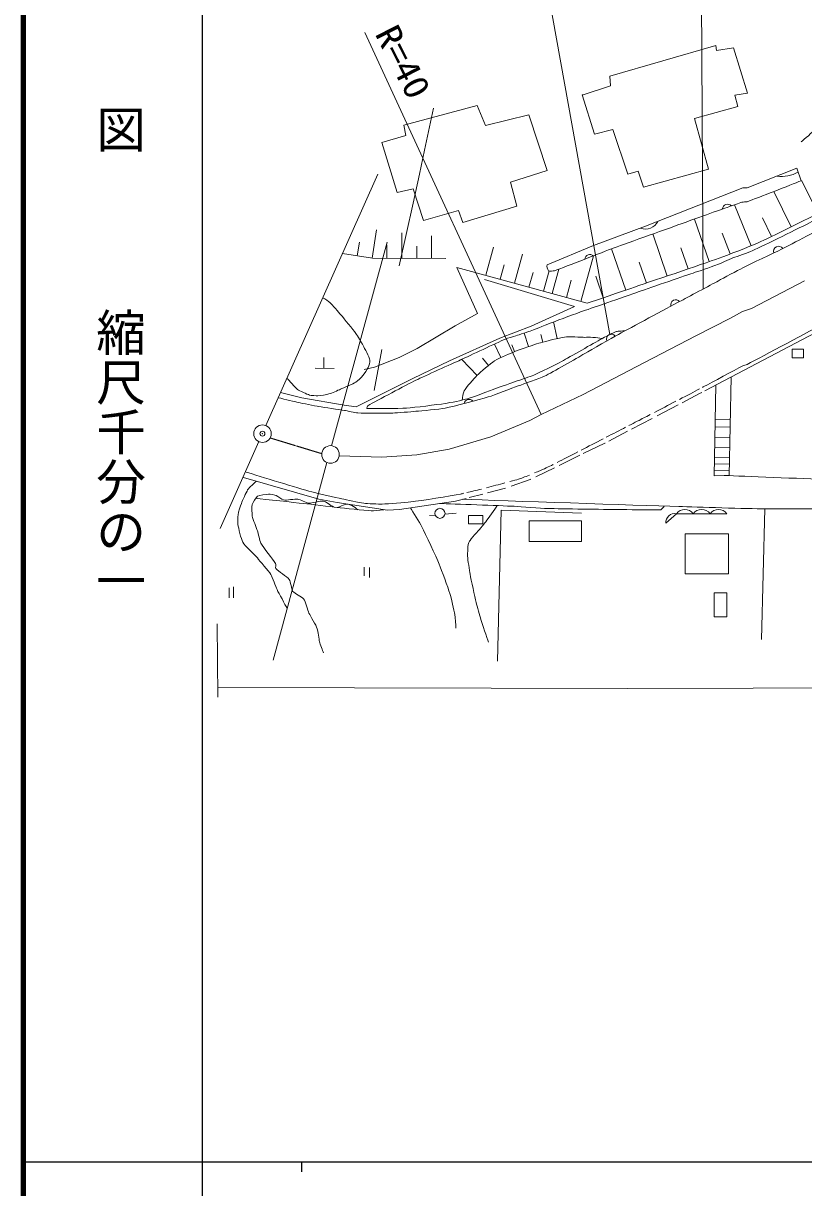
# Model space of a CAD drawing. Units: millimetres, scale not verified. Extents: x 40000 to 680000, y 20000 to 380000.
# Drawn here: x 40000 to 118554, y 202409 to 319619 of the extents above; entities that cross this region are included whole.
import ezdxf
from ezdxf.enums import TextEntityAlignment as Align

# ---------------------------------------------------------------- set-up
doc = ezdxf.new("R2010")
doc.units = ezdxf.units.MM
doc.header["$LTSCALE"] = 1000
doc.header["$PDMODE"] = 32
doc.header["$PDSIZE"] = 500
doc.linetypes.add('CHAIN', pattern=[18.5, 12, -1.5, 3.5, -1.5])
for name, color, linetype, lineweight in [('M-BGD', 7, 'Continuous', 13), ('M-BMK', 2, 'CHAIN', 13), ('M-TTL', 2, 'Continuous', 140), ('M-TTL-BAND', 7, 'Continuous', 25), ('M-WORK', 1, 'Continuous', 13)]:
    doc.layers.add(name, color=color, linetype=linetype, lineweight=lineweight)
doc.styles.add('@ＭＳ ゴシック', font='')
doc.styles.add('ＭＳ ゴシック', font='')
doc.styles.get('@ＭＳ ゴシック').set_extended_font_data('@MS Gothic')
doc.styles.get('ＭＳ ゴシック').set_extended_font_data('MS Gothic')

msp = doc.modelspace()

# ---------------------------------------------------------------- linework, layer by layer
at = {"layer": 'M-BGD'}
for centre in [(64075, 278314), (70924, 276219)]:
    msp.add_circle(centre, 886, dxfattribs=at)
msp.add_point((64075, 278314), dxfattribs=at)
at = {"layer": 'M-BMK'}
msp.add_lwpolyline([(71801, 276092), (76103, 275942), (79624, 276187), (82881, 276745), (87060, 278007), (90973, 279626), (92113, 280234), (96347, 282259), (101673, 285027), (107712, 288144), (111174, 289945), (112390, 290619), (113292, 290904), (118622, 293680)], dxfattribs=at)
msp.add_open_spline([(64855, 277877), (65890, 277562), (68997, 276617), (70033, 276302)], degree=3, dxfattribs=at)
at = {"layer": 'M-TTL'}
msp.add_line((40000, 380000), (40000, 20000), dxfattribs=at)
at = {"layer": 'M-TTL-BAND'}
for p, q in [((58000, 370000), (58000, 20000)), ((40000, 205000), (579000, 205000)), ((68000, 205000), (68000, 204000))]:
    msp.add_line(p, q, dxfattribs=at)
at = {"layer": 'M-WORK'}
for p, q in [((91032, 332644), (99036, 288288)), ((108264, 322239), (108447, 292883)), ((92113, 280234), (74395, 318702)), ((64420, 279131), (75687, 304427)), ((119994, 300471), (118325, 303781)), ((117308, 299135), (115557, 302688)), ((113276, 297231), (111586, 301357)), ((109033, 295625), (107545, 299912)), ((115304, 298157), (114390, 300053)), ((75100, 295983), (75556, 298814)), ((78099, 295966), (78106, 298540)), ((81099, 295957), (81105, 298219)), ((104798, 294176), (103358, 298414)), ((111165, 296400), (110362, 298501)), ((71025, 277100), (76610, 297602)), ((73619, 296221), (73840, 297598)), ((76599, 295970), (76603, 297330)), ((79599, 295961), (79602, 297171)), ((86545, 294252), (87326, 297088)), ((100639, 292762), (99217, 296918)), ((106916, 294898), (106188, 297030)), ((89437, 293455), (90244, 296386)), ((96116, 291615), (97382, 296211)), ((102718, 293470), (102005, 295570)), ((87991, 293853), (88388, 295295)), ((90902, 293051), (91313, 294541)), ((92368, 292648), (92931, 294692)), ((93224, 292412), (93903, 294876)), ((94670, 292014), (95156, 293778)), ((98384, 291990), (97643, 294157)), ((93753, 287887), (93373, 289558)), ((90867, 287073), (90411, 288436)), ((88080, 285969), (87435, 287335)), ((89453, 286572), (89177, 287255)), ((92298, 287522), (92091, 288282)), ((75302, 282650), (76086, 286773)), ((69364, 284894), (71298, 284880)), ((70246, 285979), (70239, 284888)), ((85691, 284180), (84126, 285792)), ((86819, 285168), (86224, 285895)), ((111264, 284026), (111062, 274092)), ((111062, 274092), (111264, 284026)), ((103798, 280112), (105922, 281224)), ((101210, 278756), (103301, 279851)), ((111160, 278960), (109635, 278991)), ((111176, 279729), (109649, 279760)), ((98938, 277567), (100823, 278553)), ((111139, 277896), (109615, 277927)), ((59809, 268780), (63699, 277512)), ((111118, 276881), (109596, 276912)), ((93936, 275117), (96019, 276131)), ((111097, 275873), (109577, 275904)), ((65141, 255500), (70565, 275409)), ((91592, 273976), (93463, 274887)), ((109554, 274620), (111072, 274589)), ((109565, 275264), (111085, 275233)), ((110562, 274102), (111062, 274092)), ((84864, 271878), (86266, 272236)), ((80894, 270063), (81464, 270116)), ((82442, 270208), (83579, 270314)), ((114308, 257584), (114651, 270741)), ((74319, 264877), (74319, 264002)), ((74842, 264830), (74835, 263819)), ((60718, 262805), (60718, 261788)), ((61147, 262885), (61147, 261801)), ((59519, 259159), (59575, 251774))]:
    msp.add_line(p, q, dxfattribs=at)
for points in [[(96358, 312430), (99093, 313313), (99055, 314282), (109702, 317375), (109787, 316890), (111487, 317137), (112905, 312597), (111622, 312388), (111910, 311232), (107563, 310035), (108957, 304926), (102438, 303112), (101895, 304736), (100840, 304441), (99334, 308931), (97482, 308454), (96261, 312402)], [(76081, 307623), (78501, 308314), (78288, 309365), (85690, 311331), (86511, 309316), (90878, 310392), (92747, 304797), (89030, 303610), (89682, 301218), (84228, 299563), (83811, 300780), (80290, 299776), (79233, 302959), (77638, 302589)], [(117393, 286808), (117393, 285945), (118536, 285945), (118536, 286808)], [(84801, 270066), (84801, 269242), (86269, 269242), (86269, 270066)], [(90914, 269522), (90914, 267461), (96195, 267461), (96195, 269522)], [(106615, 268229), (106615, 264204), (110985, 264204), (110985, 268229)], [(109539, 262280), (109539, 259877), (110831, 259877), (110831, 262280)]]:
    msp.add_lwpolyline(points, close=True, dxfattribs=at)
for points in [[(77842, 295219), (79237, 301505), (79895, 304428), (80397, 306864), (81281, 311078)], [(92724, 295294), (97398, 297257), (102614, 299187), (112433, 303061), (112867, 303040), (117853, 305035), (118305, 303774)], [(72138, 296460), (75154, 295974), (82528, 295953)], [(74311, 284755), (75343, 285002), (77826, 285993), (79643, 286879), (83464, 289175), (85723, 290409), (83652, 295048), (96765, 291437)], [(65895, 282444), (68042, 281930), (72289, 281167), (73517, 281024), (79203, 283848), (82891, 285655), (87952, 287921), (91112, 289133), (95481, 291108), (86420, 293841)], [(108601, 282628), (117092, 287099), (121052, 289161), (122342, 289692), (122536, 289770)], [(109714, 283214), (109543, 274075), (111062, 274092)], [(106315, 281430), (108077, 282352), (108302, 282471)], [(96365, 276299), (98529, 277352), (98565, 277371)], [(62149, 273896), (69733, 271708), (71595, 271393), (76645, 270604), (77874, 270661), (83498, 271530), (84562, 271801)], [(89098, 273024), (91017, 273696), (91073, 273723)], [(86717, 272351), (88414, 272785), (88545, 272830)], [(87746, 255400), (88088, 270601), (96187, 270293)], [(104681, 269291), (105740, 270254), (110816, 270251)], [(59567, 252748), (100845, 252666), (226872, 252996)]]:
    msp.add_lwpolyline(points, dxfattribs=at)
msp.add_circle((81941, 270290), 508, dxfattribs=at)
for centre, radius, start, end in [((116353, 307497), 3291, 261.57836, 299.89534), ((110902, 300866), 542, 45.04056, 174.13175), ((102649, 300262), 1351, 247.76376, 334.62665), ((116022, 296677), 500, 32.06268, 200.11813), ((97039, 295813), 526, 49.23595, 173.22015), ((105669, 291296), 500, 38.9359, 197.32116), ((99197, 287822), 500, 38.26493, 200.93397), ((84866, 281265), 500, 38.24442, 171.10898), ((105572, 269376), 894, 79.18013, 185.44033), ((106585, 269619), 1058, 36.83176, 143.09197), ((108278, 269618), 1058, 36.83176, 143.09197), ((109970, 269617), 1058, 36.83176, 143.09197)]:
    msp.add_arc(centre, radius, start, end, dxfattribs=at)
for points, knots in [([(118289, 307672), (118994, 308251), (121018, 310093), (121661, 310741), (122120, 311203), (123380, 312702), (123785, 313213), (123976, 313453), (124528, 314204), (124633, 314493), (124728, 314755), (124763, 315601), (124754, 315879), (124746, 316164), (124606, 317007), (124546, 317285), (124442, 317765), (124100, 319199), (123938, 319662), (123835, 319955), (123439, 320877), (123149, 320988), (122489, 321109), (120595, 321070), (119899, 321144), (119431, 321184), (118498, 321189), (118154, 321164)], [0, 0, 0, 0, 1, 1, 1, 2, 2, 2, 3, 3, 3, 4, 4, 4, 5, 5, 5, 6, 6, 6, 7, 7, 7, 8, 8, 8, 9, 9, 9, 9]), ([(74568, 280839), (74550, 280897), (74626, 281093), (74679, 281123), (75628, 281669), (78535, 283198), (79516, 283683), (80405, 284123), (83123, 285330), (84024, 285744), (84927, 286160), (87621, 287435), (88532, 287832), (88734, 287920), (89373, 288096), (89582, 288165), (89902, 288269), (90862, 288580), (91178, 288696), (91593, 288849), (92824, 289351), (93239, 289507), (93867, 289745), (95758, 290438), (96390, 290664), (96822, 290819), (98125, 291258), (98557, 291409), (99178, 291625), (101035, 292284), (101656, 292499), (102809, 292899), (106272, 294084), (107426, 294480), (107884, 294637), (109262, 295092), (109713, 295265), (110063, 295398), (111081, 295872), (111429, 296010), (111813, 296162), (112994, 296542), (113370, 296714), (114586, 297272), (118184, 299054), (119380, 299653), (120202, 300065), (122647, 301343), (123462, 301767), (123950, 302021), (125389, 302832), (125896, 303044), (126804, 303423), (129583, 304428), (130523, 304719), (131422, 304998), (134162, 305697), (135084, 305889), (135821, 306043), (138058, 306372), (138807, 306448), (139727, 306540), (142497, 306697), (143421, 306727), (144152, 306750), (146346, 306697), (147077, 306714), (148038, 306735), (150917, 306888), (151877, 306913), (152667, 306933), (155037, 306931), (155827, 306940), (156553, 306947), (158731, 306971), (159457, 306993), (160178, 307014), (162339, 307130), (163060, 307152), (164538, 307198), (168974, 307290), (170452, 307331), (170875, 307343), (172145, 307394), (172568, 307416)], [0, 0, 0, 0, 1, 1, 1, 2, 2, 2, 3, 3, 3, 4, 4, 4, 5, 5, 5, 6, 6, 6, 7, 7, 7, 8, 8, 8, 9, 9, 9, 10, 10, 10, 11, 11, 11, 12, 12, 12, 13, 13, 13, 14, 14, 14, 15, 15, 15, 16, 16, 16, 17, 17, 17, 18, 18, 18, 19, 19, 19, 20, 20, 20, 21, 21, 21, 22, 22, 22, 23, 23, 23, 24, 24, 24, 25, 25, 25, 26, 26, 26, 27, 27, 27, 28, 28, 28, 28]), ([(96765, 291437), (97642, 291737), (100275, 292637), (101153, 292937), (102931, 293546), (108275, 295347), (110044, 295981), (110835, 296264), (113188, 297171), (113954, 297518), (115249, 298105), (119071, 300001), (120339, 300646), (121267, 301118), (123979, 302685), (124933, 303103), (126052, 303594), (129523, 304784), (130680, 305177), (131200, 305354), (132776, 305835), (133311, 305956), (133910, 306092), (135735, 306359), (136341, 306460), (136895, 306552), (138554, 306870), (139114, 306925), (139928, 307005), (142381, 307107), (143198, 307134), (145473, 307210), (152298, 307389), (154574, 307444), (156866, 307500), (163744, 307639), (166037, 307691), (167309, 307719), (171214, 307934), (172397, 307844)], [0, 0, 0, 0, 1, 1, 1, 2, 2, 2, 3, 3, 3, 4, 4, 4, 5, 5, 5, 6, 6, 6, 7, 7, 7, 8, 8, 8, 9, 9, 9, 10, 10, 10, 11, 11, 11, 12, 12, 12, 13, 13, 13, 13]), ([(65667, 281931), (66317, 281773), (67389, 281516), (67664, 281456), (68082, 281366), (69337, 281107), (69758, 281034), (70269, 280946), (71809, 280736), (72320, 280653), (72593, 280608), (73402, 280408), (73677, 280393), (74377, 280354), (76480, 280364), (77181, 280384), (77645, 280397), (79034, 280515), (79497, 280559), (80090, 280615), (81873, 280768), (82458, 280883), (83337, 281057), (85939, 281743), (86797, 282003), (87414, 282191), (89217, 282897), (89822, 283121), (90347, 283316), (91945, 283849), (92448, 284094), (93286, 284501), (95697, 285914), (96507, 286372), (97189, 286757), (99221, 287933), (99907, 288309), (101129, 288979), (104815, 290945), (106043, 291602), (106827, 292022), (109181, 293273), (109966, 293692), (110456, 293953), (111919, 294753), (112416, 295002), (113188, 295390), (115538, 296486), (116310, 296873), (117331, 297386), (120359, 298994), (121382, 299504), (122444, 300035), (125637, 301619), (126732, 302077), (127408, 302359), (129509, 303005), (130216, 303194), (130889, 303373), (132936, 303783), (133620, 303912), (134596, 304095), (137530, 304610), (138513, 304749), (139534, 304894), (142605, 305257), (143633, 305334), (145064, 305443), (149366, 305627), (150800, 305680), (152012, 305725), (155650, 305803), (156863, 305826), (158246, 305853), (162394, 305914), (163777, 305933), (165136, 305951), (169213, 306001), (170572, 306013), (172051, 306025), (176487, 306085), (177965, 306052), (179894, 306010), (185678, 305750), (187605, 305640), (188910, 305566), (191771, 305562), (194121, 305135), (195468, 305006), (199512, 304614), (200843, 304374), (202603, 304058), (207835, 302850), (209555, 302364), (212201, 301617), (220045, 299059), (222661, 298213), (224945, 297474), (231772, 295182), (234054, 294437), (235885, 293839), (241396, 292103), (243224, 291496), (244818, 290967), (249569, 289285), (251164, 288761), (251834, 288540), (253869, 287960), (254549, 287771), (254814, 287698), (255615, 287464), (255891, 287453), (256903, 287412), (259942, 287468), (260954, 287515), (261435, 287537), (262879, 287686), (263347, 287800), (264252, 288021), (266911, 288886), (267792, 289187), (268418, 289400), (270279, 290088), (270879, 290364), (271116, 290474), (271753, 290937), (271952, 291105), (272372, 291459), (273643, 292617), (273966, 292967)], [0, 0, 0, 0, 1, 1, 1, 2, 2, 2, 3, 3, 3, 4, 4, 4, 5, 5, 5, 6, 6, 6, 7, 7, 7, 8, 8, 8, 9, 9, 9, 10, 10, 10, 11, 11, 11, 12, 12, 12, 13, 13, 13, 14, 14, 14, 15, 15, 15, 16, 16, 16, 17, 17, 17, 18, 18, 18, 19, 19, 19, 20, 20, 20, 21, 21, 21, 22, 22, 22, 23, 23, 23, 24, 24, 24, 25, 25, 25, 26, 26, 26, 27, 27, 27, 28, 28, 28, 29, 29, 29, 30, 30, 30, 31, 31, 31, 32, 32, 32, 33, 33, 33, 34, 34, 34, 35, 35, 35, 36, 36, 36, 37, 37, 37, 38, 38, 38, 39, 39, 39, 40, 40, 40, 41, 41, 41, 42, 42, 42, 43, 43, 43, 43]), ([(92724, 295294), (92677, 295185), (92778, 294791), (92872, 294717), (92965, 294644), (93351, 294678), (93462, 294717), (94678, 295140), (98268, 296569), (99475, 297015), (100881, 297535), (105118, 299042), (106529, 299548), (107428, 299870), (110123, 300838), (111023, 301157), (111286, 301250), (112071, 301535), (112340, 301609), (112440, 301636), (112760, 301626), (112858, 301662), (113956, 302061), (117225, 303328), (118305, 303774)], [0, 0, 0, 0, 1, 1, 1, 2, 2, 2, 3, 3, 3, 4, 4, 4, 5, 5, 5, 6, 6, 6, 7, 7, 7, 8, 8, 8, 8]), ([(108358, 282971), (108412, 282999), (108463, 283026), (108510, 283051), (109286, 283459), (111596, 284717), (112376, 285117), (112468, 285164), (112774, 285234), (112866, 285282), (114468, 286115), (119241, 288681), (120842, 289517), (121315, 289763), (122750, 290473), (123236, 290694), (123816, 290959), (125572, 291725), (126170, 291948), (126782, 292176), (128659, 292733), (129276, 292945), (129851, 293143), (131548, 293815), (132128, 293994), (132553, 294125), (133857, 294410), (134293, 294495), (134642, 294563), (135699, 294700), (136050, 294760), (136579, 294849), (138157, 295168), (138689, 295241), (139286, 295323), (141088, 295468), (141687, 295533), (141961, 295563), (142777, 295693), (143051, 295716), (143880, 295788), (146372, 295957), (147203, 296008), (148057, 296060), (150621, 296207), (151477, 296232), (152624, 296265), (156068, 296305), (157216, 296300), (158200, 296295), (161151, 296177), (162135, 296177), (165192, 296179), (174364, 296296), (177422, 296309), (179036, 296315), (183878, 296311), (185491, 296275), (186735, 296248), (190469, 296121), (191708, 295996), (192966, 295868), (196716, 295256), (197957, 295008), (203032, 294033), (205210, 293366), (207020, 292938), (207861, 292739), (210374, 292101), (211208, 291874), (213147, 291347), (218959, 289750), (220881, 289167), (222470, 288684), (227190, 287083), (228762, 286546), (230486, 285958), (235644, 284155), (237359, 283542)], [0, 0, 0, 0, 1, 1, 1, 2, 2, 2, 3, 3, 3, 4, 4, 4, 5, 5, 5, 6, 6, 6, 7, 7, 7, 8, 8, 8, 9, 9, 9, 10, 10, 10, 11, 11, 11, 12, 12, 12, 13, 13, 13, 14, 14, 14, 15, 15, 15, 16, 16, 16, 17, 17, 17, 18, 18, 18, 19, 19, 19, 20, 20, 20, 21, 21, 21, 22, 22, 22, 23, 23, 23, 24, 24, 24, 25, 25, 25, 26, 26, 26, 26]), ([(66553, 283921), (66720, 283658), (67359, 282961), (67607, 282772), (67819, 282610), (68558, 282281), (68813, 282202), (68975, 282152), (69489, 282126), (69659, 282135), (69883, 282147), (70554, 282245), (70770, 282306), (71009, 282375), (71692, 282681), (71919, 282781), (72234, 282921), (73187, 283328), (73482, 283507), (73646, 283605), (74062, 284007), (74185, 284152), (74313, 284303), (74644, 284799), (74727, 284979), (74789, 285115), (74932, 285564), (74897, 285710), (74821, 286031), (74348, 286909), (74195, 287201), (74064, 287449), (73647, 288181), (73482, 288407), (73201, 288794), (72281, 289895), (71972, 290259), (71753, 290518), (71086, 291288), (70842, 291523), (70734, 291626), (70364, 291887), (70225, 291941), (70203, 291949), (70172, 291956), (70135, 291963)], [0, 0, 0, 0, 1, 1, 1, 2, 2, 2, 3, 3, 3, 4, 4, 4, 5, 5, 5, 6, 6, 6, 7, 7, 7, 8, 8, 8, 9, 9, 9, 10, 10, 10, 11, 11, 11, 12, 12, 12, 13, 13, 13, 14, 14, 14, 15, 15, 15, 15]), ([(74568, 280839), (75367, 280809), (77766, 280841), (78564, 280892), (79348, 280943), (81688, 281229), (82465, 281347), (82918, 281415), (84265, 281692), (84704, 281822), (85282, 281993), (86974, 282641), (87541, 282845), (87978, 283002), (89289, 283469), (89726, 283624), (90056, 283741), (91058, 284062), (91378, 284203), (91952, 284456), (93636, 285295), (94188, 285591), (95006, 286029), (97413, 287424), (98225, 287870), (98481, 288011), (99264, 288407), (99530, 288529), (99593, 288558), (99794, 288617), (99863, 288624), (99992, 288638), (100318, 288653), (100547, 288657)], [0, 0, 0, 0, 1, 1, 1, 2, 2, 2, 3, 3, 3, 4, 4, 4, 5, 5, 5, 6, 6, 6, 7, 7, 7, 8, 8, 8, 9, 9, 9, 10, 10, 10, 11, 11, 11, 11]), ([(84186, 281692), (84181, 281944), (84277, 282453), (84367, 282609), (84570, 282959), (85374, 283880), (85668, 284157), (86002, 284472), (87043, 285387), (87431, 285633), (87970, 285966), (89118, 286429), (89543, 286608), (90868, 287081), (91577, 287326), (92073, 287460), (92586, 287598), (93963, 287970), (94490, 288031), (94883, 288077), (96139, 288021), (96534, 288007), (96903, 288037), (97753, 287992), (98243, 287881)], [0, 0, 0, 0, 1, 1, 1, 2, 2, 2, 3, 3, 3, 4, 4, 4, 5, 5, 5, 6, 6, 6, 7, 7, 7, 8, 8, 8, 8]), ([(111062, 274092), (113147, 273991), (119405, 273749), (121492, 273690), (126338, 273551), (140878, 273199), (145725, 273102), (149601, 273024), (161229, 272706), (165104, 272813), (167085, 272867), (172992, 273628), (174955, 273907), (177540, 274274), (185263, 275595), (187836, 276042), (190951, 276583), (200278, 278307), (203393, 278845), (204312, 279003), (207078, 279436), (208006, 279522), (211603, 279856), (222412, 280665), (226014, 280942), (228146, 281106), (234545, 281576), (236678, 281726)], [0, 0, 0, 0, 1, 1, 1, 2, 2, 2, 3, 3, 3, 4, 4, 4, 5, 5, 5, 6, 6, 6, 7, 7, 7, 8, 8, 8, 9, 9, 9, 9]), ([(100951, 279122), (101562, 279437), (102083, 279706), (102454, 279898), (102629, 279988), (102853, 280105), (103113, 280239)], [0, 0, 0, 0, 1, 1, 1, 2, 2, 2, 2]), ([(62441, 274448), (63752, 274021), (67708, 272822), (69035, 272450), (69633, 272282), (71452, 271878), (72059, 271746), (72498, 271650), (73818, 271370), (74263, 271313), (74636, 271266), (75762, 271214), (76137, 271224), (76715, 271239), (78447, 271363), (79021, 271437), (80024, 271566), (83027, 272024), (84017, 272234), (84112, 272254), (84224, 272279), (84347, 272307)], [0, 0, 0, 0, 1, 1, 1, 2, 2, 2, 3, 3, 3, 4, 4, 4, 5, 5, 5, 6, 6, 6, 7, 7, 7, 7]), ([(84184, 271705), (88546, 271552), (101633, 271117), (105996, 270979), (107727, 270924), (112919, 270753), (114651, 270741), (117984, 270718), (127981, 270826), (131314, 270803), (134294, 270783), (143232, 270576), (146212, 270526), (150028, 270462), (161475, 270240), (165292, 270233), (165902, 270232), (167723, 270434), (168331, 270490), (169948, 270638), (174802, 271043), (176413, 271249), (178029, 271457), (182846, 272289), (184453, 272559), (186386, 272885), (192175, 273918), (194110, 274232), (195417, 274443), (199348, 275016), (200661, 275185)], [0, 0, 0, 0, 1, 1, 1, 2, 2, 2, 3, 3, 3, 4, 4, 4, 5, 5, 5, 6, 6, 6, 7, 7, 7, 8, 8, 8, 9, 9, 9, 10, 10, 10, 10]), ([(91445, 274352), (91674, 274448), (91873, 274532), (91998, 274585), (92255, 274693), (93018, 275044), (93267, 275171), (93285, 275180), (93303, 275189), (93321, 275198)], [0, 0, 0, 0, 1, 1, 1, 2, 2, 2, 3, 3, 3, 3]), ([(66559, 260738), (66341, 261104), (65734, 262229), (65548, 262612), (65404, 262909), (65085, 263852), (64911, 264132), (64684, 264497), (63843, 265478), (63563, 265804), (63281, 266130), (62316, 267016), (62100, 267390), (61914, 267710), (61670, 268810), (61606, 269175), (61572, 269368), (61584, 269960), (61616, 270153), (61653, 270388), (61862, 271072), (61948, 271293), (62056, 271571), (62434, 272384), (62584, 272642), (62647, 272750), (62914, 273019), (63002, 273107), (63086, 273191), (63354, 273429), (63447, 273502)], [0, 0, 0, 0, 1, 1, 1, 2, 2, 2, 3, 3, 3, 4, 4, 4, 5, 5, 5, 6, 6, 6, 7, 7, 7, 8, 8, 8, 9, 9, 9, 10, 10, 10, 10]), ([(88970, 273484), (89327, 273581), (89631, 273666), (89850, 273731), (90074, 273797), (90510, 273968), (90942, 274144)], [0, 0, 0, 0, 1, 1, 1, 2, 2, 2, 2]), ([(70232, 256235), (70129, 256451), (69881, 257128), (69820, 257359), (69753, 257619), (69685, 258430), (69593, 258682), (69470, 259017), (68905, 259931), (68756, 260255), (68630, 260532), (68402, 261435), (68220, 261680), (68064, 261890), (67299, 262216), (67142, 262426), (66990, 262629), (66914, 263430), (66763, 263633), (66556, 263910), (65651, 264468), (65426, 264732), (65360, 264809), (65444, 265153), (65393, 265241), (65137, 265674), (64164, 266842), (63920, 267283), (63794, 267512), (63647, 268295), (63568, 268544), (63474, 268838), (63112, 269694), (63052, 269996), (63006, 270231), (62986, 270959), (63045, 271190), (63093, 271378), (63404, 271902), (63568, 272004), (63762, 272126), (64465, 272212), (64694, 272221), (64851, 272228), (65321, 272136), (65467, 272079), (65623, 272018), (66014, 271666), (66179, 271638), (66467, 271589), (67349, 271745), (67639, 271708), (67869, 271678), (68499, 271324), (68731, 271307), (69028, 271286), (69909, 271572), (70203, 271525), (70409, 271491), (70917, 271113), (71234, 270930)], [0, 0, 0, 0, 1, 1, 1, 2, 2, 2, 3, 3, 3, 4, 4, 4, 5, 5, 5, 6, 6, 6, 7, 7, 7, 8, 8, 8, 9, 9, 9, 10, 10, 10, 11, 11, 11, 12, 12, 12, 13, 13, 13, 14, 14, 14, 15, 15, 15, 16, 16, 16, 17, 17, 17, 18, 18, 18, 19, 19, 19, 20, 20, 20, 20]), ([(63382, 271806), (64352, 271704), (67262, 271388), (68232, 271280), (68904, 271205), (70921, 270963), (71594, 270891), (72279, 270817), (74334, 270566), (75022, 270549), (75267, 270543), (75834, 270595), (76295, 270659)], [0, 0, 0, 0, 1, 1, 1, 2, 2, 2, 3, 3, 3, 4, 4, 4, 4]), ([(71631, 270889), (71843, 270963), (72246, 271135), (72309, 271149), (72804, 271394), (73373, 270887), (73679, 270658)], [0, 0, 0, 0, 1, 1, 1, 2, 2, 2, 2]), ([(78969, 270830), (79223, 270471), (79905, 269340), (80106, 268949), (80486, 268206), (81544, 265938), (81867, 265169), (82109, 264591), (82743, 262820), (82929, 262222), (83059, 261803), (83369, 260523), (83445, 260092), (83492, 259822), (83549, 259001), (83540, 258728)], [0, 0, 0, 0, 1, 1, 1, 2, 2, 2, 3, 3, 3, 4, 4, 4, 5, 5, 5, 5]), ([(81887, 271281), (83393, 271237), (87911, 271067), (89416, 270998), (90089, 270967), (92105, 270800), (92778, 270779), (94202, 270736), (98477, 270694), (99902, 270675), (100686, 270664), (103041, 270637), (103825, 270632), (103892, 270632), (104104, 270615), (104160, 270652), (104241, 270706), (104409, 270889), (104511, 271026)], [0, 0, 0, 0, 1, 1, 1, 2, 2, 2, 3, 3, 3, 4, 4, 4, 5, 5, 5, 6, 6, 6, 6]), ([(87702, 271070), (87486, 270736), (86798, 269762), (86557, 269446), (86368, 269199), (85753, 268496), (85553, 268259), (85436, 268119), (85073, 267711), (84968, 267562), (84918, 267490), (84797, 267251), (84784, 267164), (84747, 266928), (84705, 266207), (84721, 265968), (84744, 265605), (84912, 264528), (84978, 264171), (85084, 263596), (85442, 261880), (85576, 261312), (85658, 260967), (85951, 259946), (86057, 259607), (86202, 259144), (86666, 257764), (86831, 257308)], [0, 0, 0, 0, 1, 1, 1, 2, 2, 2, 3, 3, 3, 4, 4, 4, 5, 5, 5, 6, 6, 6, 7, 7, 7, 8, 8, 8, 9, 9, 9, 9])]:
    msp.add_open_spline(points, degree=3, knots=knots, dxfattribs=at)
for points in [[(106038, 281760), (106808, 282161), (107539, 282542), (108070, 282820)], [(103523, 280452), (104162, 280784), (104937, 281187), (105698, 281583)], [(98675, 277948), (99364, 278303), (100033, 278648), (100632, 278957)], [(96159, 276653), (96866, 277016), (97621, 277405), (98361, 277786)], [(93753, 275419), (94306, 275701), (95027, 276071), (95825, 276481)], [(86623, 272867), (87257, 273029), (87905, 273198), (88474, 273350)], [(84641, 272375), (85060, 272474), (85576, 272601), (86123, 272739)]]:
    msp.add_open_spline(points, degree=3, dxfattribs=at)

# ---------------------------------------------------------------- texts
at = {"layer": 'M-TTL-BAND', "style": '@ＭＳ ゴシック'}
for s, p in [('平\u3000\u3000面\u3000\u3000図', (49777, 306475)), ('縮尺千分の一', (49777, 261030))]:
    msp.add_text(s, height=3666, rotation=270, dxfattribs=at).set_placement(p, align=Align.MIDDLE_RIGHT)
at = {"layer": 'M-WORK', "style": 'ＭＳ ゴシック', "width": 1.1}
msp.add_text('R=40', height=2566, rotation=297.104, dxfattribs=at).set_placement((74655, 318223), align=Align.BOTTOM_LEFT)

doc.saveas('drawing.dxf')
